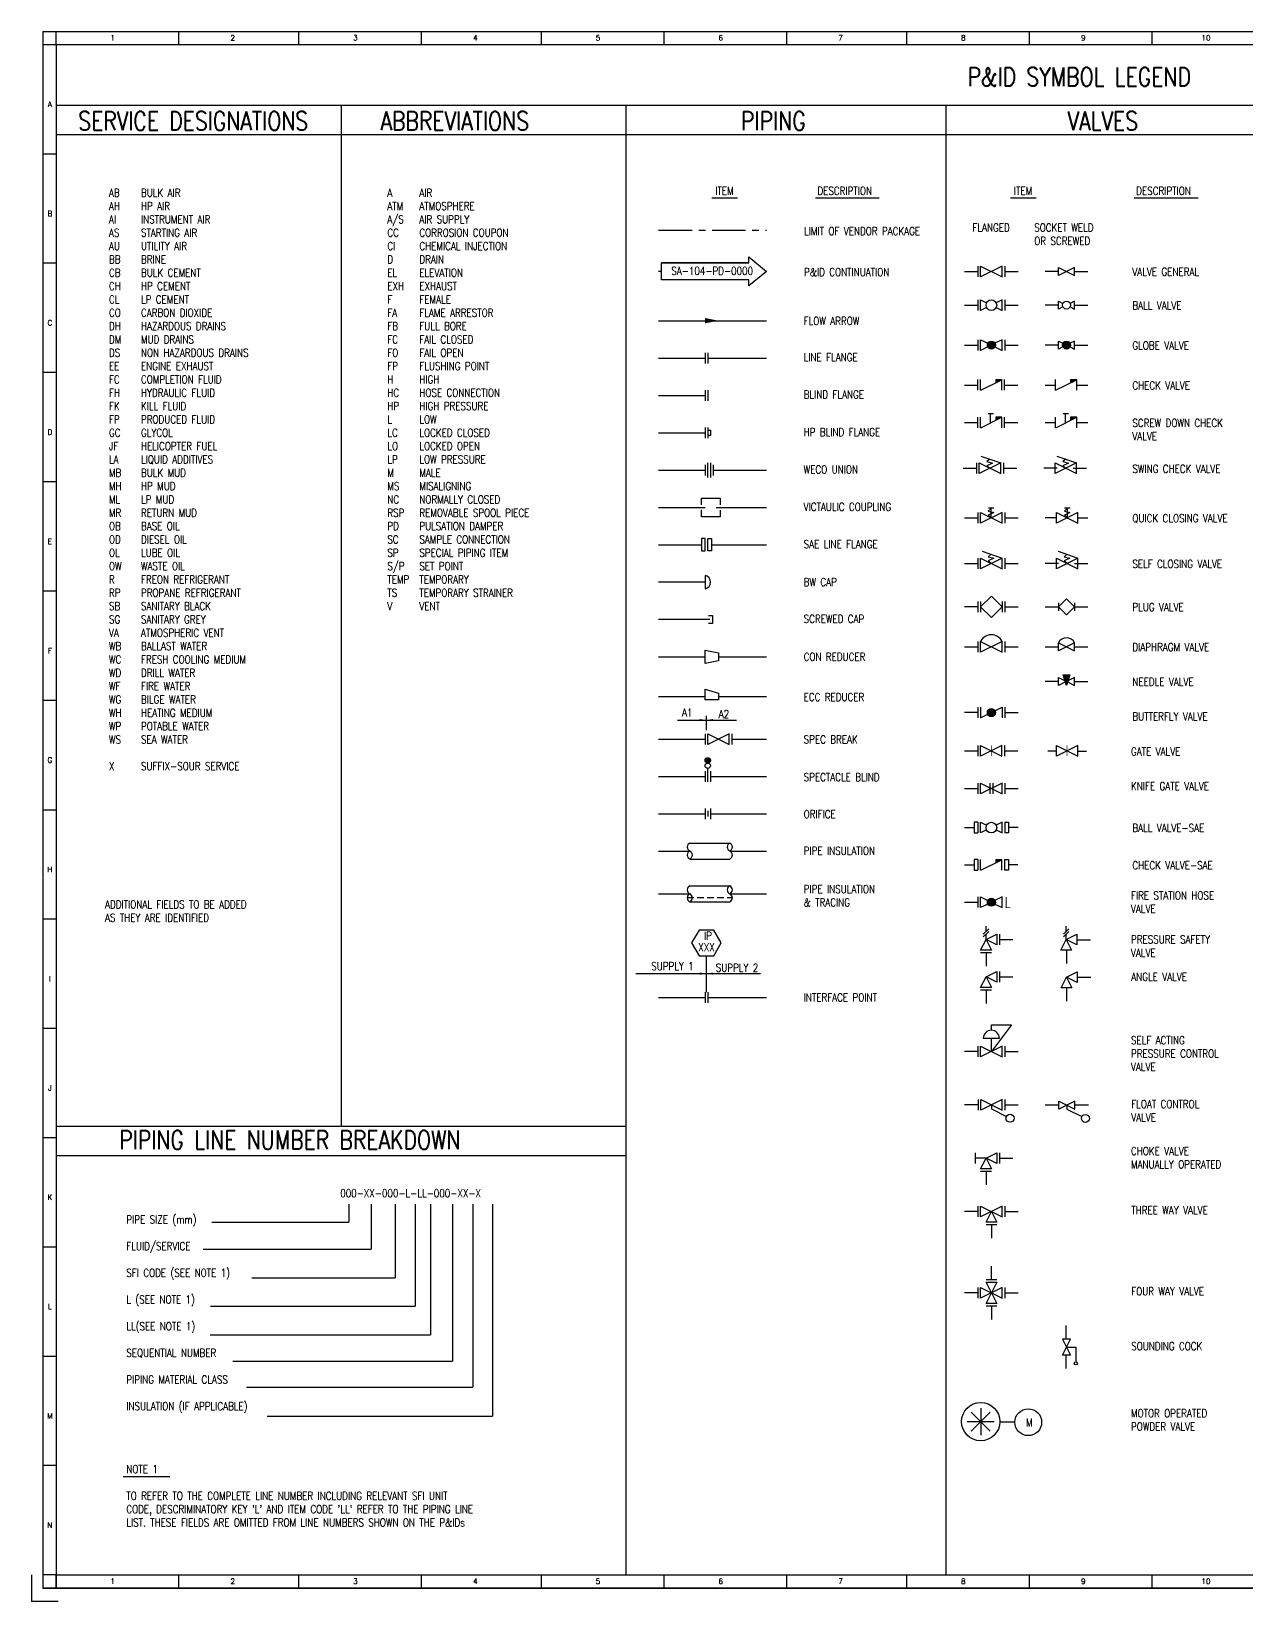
# Model space of a CAD drawing. Header units: inches. Extents: x 0 to 420, y 0 to 297.
# Drawn here: x 0 to 227.8, y 0 to 294.4 of the extents above; entities that cross this region are included whole.
import ezdxf
from ezdxf.enums import TextEntityAlignment as Align

# ---------------------------------------------------------------- set-up
doc = ezdxf.new("R2010")
doc.units = ezdxf.units.IN
doc.header["$LTSCALE"] = 5
doc.header["$MEASUREMENT"] = 0
doc.linetypes.add('CENTER', pattern=[2, 1.25, -0.25, 0.25, -0.25])
doc.linetypes.add('HIDDEN', pattern=[0.375, 0.25, -0.125])
for name, color, linetype in [('Pipe', 3, 'Continuous'), ('Symbols', 4, 'Continuous'), ('Text', 2, 'Continuous'), ('Vendor Package', 6, 'CENTER')]:
    doc.layers.add(name, color=color, linetype=linetype)
doc.styles.add('15', font='ROMANS.shx', dxfattribs={"width": 0.8, "height": 1.5})
doc.styles.add('35', font='ROMANS.shx', dxfattribs={"width": 0.8, "height": 3.5})
doc.styles.add('ROMANS', font='ROMANS', dxfattribs={"height": 0.2})

# ---------------------------------------------------------------- blocks, each defined once
blk = doc.blocks.new('Continuation')
at = {"layer": 'Symbols'}
for p, q in [((0, 0), (-0.560192, 0)), ((0, 1.587895), (16.341719, 1.587895)), ((0, -1.587895), (0, 1.587895)), ((16.341719, 1.587895), (16.341719, 2.722107)), ((16.341719, 2.722107), (19.633299, 0)), ((19.633299, 0), (16.341719, -2.722107)), ((16.341719, -1.587895), (0, -1.587895)), ((16.341719, -2.722107), (16.341719, -1.587895))]:
    blk.add_line(p, q, dxfattribs=at)
at = {"layer": 'Symbols', "const_width": 3.175791}
blk.add_lwpolyline([(0, 1.587895), (0, 1.587895), (0, 1.587895)], dxfattribs=at)
at = {"layer": 'Symbols'}
blk.add_lwpolyline([(0, 1.587895), (16.341719, 1.587895), (16.341719, 1.587895), (0, 1.587895)], close=True, dxfattribs=at)
at = {"layer": 'Text', "style": '15', "width": 0.8}
blk.add_attdef('SA-104-PD-XXXX', text='', height=1.5, dxfattribs=at).set_placement((9.472233, -0.667274, 50000), align=Align.CENTER)
blk = doc.blocks.new('BV')
at = {"layer": 'Pipe'}
h = blk.add_hatch(color=256, dxfattribs=at)
h.paths.add_polyline_path([(-0.75, 0, 0.116434), (-0.67, -0.34), (0.67, 0.34, 0.791419)])
h.paths.add_polyline_path([(-0.67, -0.34, 0.791417), (0.75, 0, 0.116433), (0.67, 0.34)])
for p, q in [((-2.5, 0), (-5, 0)), ((-2.5, 1), (-2.5, -1)), ((-2, -1), (2, 1)), ((-2, 1), (-2, -1)), ((2, 1), (2, -1)), ((2.5, 1), (2.5, -1)), ((2.5, 0), (5, 0))]:
    blk.add_line(p, q, dxfattribs=at)
blk.add_circle((0, 0), 0.75, dxfattribs=at)
blk = doc.blocks.new('FGV')
at = {"layer": 'Pipe'}
for p, q in [((-5, 0), (-2.5, 0)), ((-5, 0), (-2.5, 0)), ((-2.5, 1), (-2.5, -1)), ((-2.5, 1), (-2.5, -1)), ((2.5, 1), (2.5, -1)), ((2.5, 1), (2.5, -1)), ((2.5, 0), (5, 0)), ((2.5, 0), (5, 0))]:
    blk.add_line(p, q, dxfattribs=at)
blk.add_lwpolyline([(-2, 1), (2, -1), (2, 1), (-2, -1), (-2, 1)], dxfattribs=at)
blk.add_lwpolyline([(-2, 1), (2, -1), (2, 1), (-2, -1), (-2, 1)], dxfattribs=at)
blk = doc.blocks.new('SWGV')
at = {"layer": 'Pipe'}
for p, q in [((-1.5, 0), (-4, 0)), ((-1.5, 0), (-4, 0)), ((1.5, 0), (4, 0)), ((1.5, 0), (4, 0))]:
    blk.add_line(p, q, dxfattribs=at)
blk.add_lwpolyline([(-1.5, 0.75), (1.5, -0.75), (1.5, 0.75), (-1.5, -0.75), (-1.5, 0.75)], dxfattribs=at)
blk.add_lwpolyline([(-1.5, 0.75), (1.5, -0.75), (1.5, 0.75), (-1.5, -0.75), (-1.5, 0.75)], dxfattribs=at)
blk = doc.blocks.new('FBV')
at = {"layer": 'Pipe'}
for p, q in [((-5, 0), (-2.5, 0)), ((-2.5, 1), (-2.5, -1)), ((2.5, 1), (2.5, -1)), ((2.5, 0), (5, 0))]:
    blk.add_line(p, q, dxfattribs=at)
for points in [[(-0.894, -0.447), (-2, -1), (-2, 1)], [(-2, 1), (-0.894, 0.4475)], [(0.8945, -0.447), (2, -1), (2, 1), (0.8945, 0.4475)]]:
    blk.add_lwpolyline(points, dxfattribs=at)
blk.add_circle((0, 0), 1, dxfattribs=at)
blk = doc.blocks.new('SWBV')
at = {"layer": 'Pipe'}
for p, q in [((-1.5, 0), (-4, 0)), ((1.5, 0), (4, 0))]:
    blk.add_line(p, q, dxfattribs=at)
for points in [[(-0.6705, -0.3355), (-1.5, -0.75), (-1.5, 0.75)], [(-1.5, 0.75), (-0.6705, 0.3355)], [(0.671, -0.3355), (1.5, -0.75), (1.5, 0.75), (0.671, 0.3355)]]:
    blk.add_lwpolyline(points, dxfattribs=at)
blk.add_circle((0, 0), 0.75, dxfattribs=at)
blk = doc.blocks.new('FGLV')
at = {"layer": 'Pipe'}
blk.add_hatch(color=256, dxfattribs=at).paths.add_polyline_path([(0.75, 0, 1), (-0.75, 0, 1)])
for p, q in [((-5, 0), (-2.5, 0)), ((-2.5, 1), (-2.5, -1)), ((2.5, 1), (2.5, -1)), ((2.5, 0), (5, 0))]:
    blk.add_line(p, q, dxfattribs=at)
for points in [[(-0.67, -0.34), (-2, -1), (-2, 1)], [(-2, 1), (-0.67, 0.34)], [(0.67, -0.34), (2, -1), (2, 1), (0.67, 0.34)]]:
    blk.add_lwpolyline(points, dxfattribs=at)
blk.add_circle((0, 0), 0.75, dxfattribs=at)
blk = doc.blocks.new('SWGLV')
at = {"layer": 'Pipe'}
blk.add_hatch(color=256, dxfattribs=at).paths.add_polyline_path([(-0.75, 0, 1), (0.75, 0, 1)])
for p, q in [((-1.5, 0), (-4, 0)), ((1.5, 0), (4, 0))]:
    blk.add_line(p, q, dxfattribs=at)
for points in [[(-0.67, -0.34), (-1.5, -0.75), (-1.5, 0.75)], [(-1.5, 0.75), (-0.67, 0.34)], [(0.67, -0.34), (1.5, -0.75), (1.5, 0.75), (0.67, 0.34)]]:
    blk.add_lwpolyline(points, dxfattribs=at)
blk.add_circle((0, 0), 0.75, dxfattribs=at)
blk = doc.blocks.new('FCV')
at = {"layer": 'Pipe'}
for p, q in [((-2.506367, -0.995931), (-2.506367, 1.004069)), ((-2.006367, -0.995931), (-2.006367, 1.004069)), ((-1.992502, -0.979368), (1.992502, 0.979368)), ((1.992502, 0.979368), (0.81414, 0.979368)), ((0.81414, 0.979368), (0.81414, 0.390677)), ((1.993633, -0.995931), (1.993633, 1.004069)), ((2.493633, -0.995931), (2.493633, 1.004069)), ((-5.004867, -0.034931), (-2.504867, -0.034931)), ((2.495133, -0.034931), (4.995133, -0.034931))]:
    blk.add_line(p, q, dxfattribs=at)
blk.add_solid([(0.81414, 0.968664), (1.992502, 0.979368), (0.81414, 0.412084)], dxfattribs=at)
blk = doc.blocks.new('SWCV')
at = {"layer": 'Pipe'}
for p, q in [((-2.006367, -0.995931), (-2.006367, 1.004069)), ((-1.992502, -0.979368), (1.992502, 0.979368)), ((0.81414, 0.979368), (0.81414, 0.390677)), ((1.992502, 0.979368), (0.81414, 0.979368)), ((1.993633, -0.995931), (1.993633, 1.004069)), ((-3.955197, -0.034931), (-2.006367, -0.034931)), ((1.993633, -0.034931), (4.044803, -0.034931))]:
    blk.add_line(p, q, dxfattribs=at)
blk.add_solid([(0.81414, 0.968664), (1.992502, 0.979368), (0.81414, 0.412084)], dxfattribs=at)
blk = doc.blocks.new('FSDCV')
at = {"layer": 'Pipe'}
for p, q in [((-4.873661, 0.024668), (-2.373661, 0.024668)), ((-2.375161, -0.936332), (-2.375161, 1.063668)), ((-1.875161, -0.936332), (-1.875161, 1.063668)), ((-1.861296, -0.919769), (2.123707, 1.038967)), ((-0.449868, 1.713699), (0.562335, 1.713699)), ((0, 0), (0, 1.713699)), ((0.945346, 1.038967), (0.945346, 0.450276)), ((2.123707, 1.038967), (0.945346, 1.038967)), ((2.124839, -0.936332), (2.124839, 1.063668)), ((2.624839, -0.936332), (2.624839, 1.063668)), ((2.626339, 0.024668), (5.126339, 0.024668))]:
    blk.add_line(p, q, dxfattribs=at)
blk.add_solid([(0.945346, 1.028263), (2.123707, 1.038967), (0.945346, 0.471683)], dxfattribs=at)
blk = doc.blocks.new('SWSDCV')
at = {"layer": 'Pipe'}
for p, q in [((-3.801275, 0.024668), (-1.852445, 0.024668)), ((-1.852445, -0.936332), (-1.852445, 1.063668)), ((-1.838579, -0.919769), (2.146424, 1.038967)), ((-0.449868, 1.713699), (0.562335, 1.713699)), ((0, 0), (0, 1.713699)), ((2.146424, 1.038967), (0.968062, 1.038967)), ((0.968062, 1.038967), (0.968062, 0.450276)), ((2.147555, -0.936332), (2.147555, 1.063668)), ((2.147555, 0.024668), (4.198725, 0.024668))]:
    blk.add_line(p, q, dxfattribs=at)
blk.add_solid([(0.968062, 1.028263), (2.146424, 1.038967), (0.968062, 0.471683)], dxfattribs=at)
blk = doc.blocks.new('FSCV')
at = {"layer": 'Pipe'}
for p, q in [((-5, 0), (-2.5, 0)), ((-5, 0), (-2.5, 0)), ((-2.5, 1), (-2.5, -1)), ((-2.5, 1), (-2.5, -1)), ((1.875876, 1.028554), (-1.626095, 2.239768)), ((-0.035823, 1.735606), (-0.563702, 1.274094)), ((-0.563702, 1.274094), (0.459066, 0.977407)), ((0.459066, 0.977407), (-0.563702, 0.48293)), ((-0.563702, 0.48293), (-0.00283, 0.054383)), ((2.5, 1), (2.5, -1)), ((2.5, 1), (2.5, -1)), ((2.5, 0), (5, 0)), ((2.5, 0), (5, 0))]:
    blk.add_line(p, q, dxfattribs=at)
blk.add_lwpolyline([(-2, 1), (2, -1), (2, 1), (-2, -1), (-2, 1)], dxfattribs=at)
blk.add_lwpolyline([(-2, 1), (2, -1), (2, 1), (-2, -1), (-2, 1)], dxfattribs=at)
blk = doc.blocks.new('SWSCV')
at = {"layer": 'Pipe'}
for p, q in [((-1.636142, 0), (-4.136142, 0)), ((-2, 0), (-4.136142, 0)), ((1.875876, 1.028554), (-1.626095, 2.239768)), ((-0.035823, 1.735606), (-0.563702, 1.274094)), ((-0.563702, 1.274094), (0.459066, 0.977407)), ((0.459066, 0.977407), (-0.563702, 0.48293)), ((-0.563702, 0.48293), (-0.00283, 0.054383)), ((1.363858, 0), (3.863858, 0)), ((2, 0), (3.863858, 0))]:
    blk.add_line(p, q, dxfattribs=at)
blk.add_lwpolyline([(-2, 1), (2, -1), (2, 1), (-2, -1), (-2, 1)], dxfattribs=at)
blk.add_lwpolyline([(-2, 1), (2, -1), (2, 1), (-2, -1), (-2, 1)], dxfattribs=at)
blk = doc.blocks.new('FQCV')
at = {"layer": 'Pipe'}
for p, q in [((-5, 0), (-2.5, 0)), ((-5, 0), (-2.5, 0)), ((-2.5, 1), (-2.5, -1)), ((-2.5, 1), (-2.5, -1)), ((-0.035823, 1.735606), (-0.563702, 1.274094)), ((-0.563702, 1.274094), (0.459066, 0.977407)), ((0.459066, 0.977407), (-0.563702, 0.48293)), ((-0.563702, 0.48293), (-0.00283, 0.054383)), ((-0.526625, 1.855655), (0.495409, 1.855655)), ((-0.015607, 0.017523), (-0.015607, 1.821615)), ((2.5, 1), (2.5, -1)), ((2.5, 1), (2.5, -1)), ((2.5, 0), (5, 0)), ((2.5, 0), (5, 0))]:
    blk.add_line(p, q, dxfattribs=at)
blk.add_lwpolyline([(-2, 1), (2, -1), (2, 1), (-2, -1), (-2, 1)], dxfattribs=at)
blk.add_lwpolyline([(-2, 1), (2, -1), (2, 1), (-2, -1), (-2, 1)], dxfattribs=at)
blk = doc.blocks.new('SWQCV')
at = {"layer": 'Pipe'}
for p, q in [((-2, 0), (-4.136142, 0)), ((-2, 0), (-4.136142, 0)), ((0.001249, 1.735606), (-0.526631, 1.274094)), ((-0.526631, 1.274094), (0.496138, 0.977407)), ((0.496138, 0.977407), (-0.526631, 0.48293)), ((-0.526631, 0.48293), (0.034241, 0.054383)), ((-0.489554, 1.855655), (0.53248, 1.855655)), ((0.021464, 0.017523), (0.021464, 1.821615)), ((2, 0), (3.863858, 0)), ((2, 0), (3.863858, 0))]:
    blk.add_line(p, q, dxfattribs=at)
blk.add_lwpolyline([(-2, 1), (2, -1), (2, 1), (-2, -1), (-2, 1)], dxfattribs=at)
blk.add_lwpolyline([(-2, 1), (2, -1), (2, 1), (-2, -1), (-2, 1)], dxfattribs=at)
blk = doc.blocks.new('FPV')
at = {"layer": 'Pipe'}
for p, q in [((-4.5, 0), (-7, 0)), ((-4.5, 1), (-4.5, -1)), ((-4, 1), (-4, -1)), ((0, 1), (0, -1)), ((0.5, 1), (0.5, -1)), ((0.5, 0), (3, 0))]:
    blk.add_line(p, q, dxfattribs=at)
blk.add_lwpolyline([(-4, 0), (-2, -2), (0, 0), (-2, 2), (-4, 0)], close=True, dxfattribs=at)
blk = doc.blocks.new('SWPV')
at = {"layer": 'Pipe'}
for p, q in [((-5.5, 0), (-3, 0)), ((-3, 0.75), (-3, -0.75)), ((0, 0.75), (0, -0.75)), ((0, 0), (2.5, 0))]:
    blk.add_line(p, q, dxfattribs=at)
blk.add_lwpolyline([(-3, 0), (-1.5, -1.5), (0, 0), (-1.5, 1.5), (-3, 0)], close=True, dxfattribs=at)
blk = doc.blocks.new('FDV')
at = {"layer": 'Pipe'}
for p, q in [((-5, 0), (-2.5, 0)), ((-2.5, 1), (-2.5, -1)), ((2.5, 1), (2.5, -1)), ((2.5, 0), (5, 0))]:
    blk.add_line(p, q, dxfattribs=at)
blk.add_lwpolyline([(-2, 1), (2, -1), (2, 1), (-2, -1), (-2, 1)], dxfattribs=at)
blk.add_arc((0.000002, 0.024994), 2.225001, 25.989386, 154.010658, dxfattribs=at)
blk = doc.blocks.new('SWDV')
at = {"layer": 'Pipe'}
for p, q in [((-4, 0), (-1.5, 0)), ((1.5, 0), (4, 0))]:
    blk.add_line(p, q, dxfattribs=at)
blk.add_lwpolyline([(-1.5, 0.75), (1.5, -0.75), (1.5, 0.75), (-1.5, -0.75), (-1.5, 0.75)], dxfattribs=at)
blk.add_arc((0.000002, 0.018746), 1.668751, 25.989386, 154.010658, dxfattribs=at)
blk = doc.blocks.new('SWNV')
at = {"layer": 'Pipe'}
blk.add_hatch(color=256, dxfattribs=at).paths.add_polyline_path([(-1.5, -0.75), (-0.9, 1.25), (-2.1, 1.25)])
for p, q in [((-3, 0), (-5.5, 0)), ((0, 0), (2.5, 0))]:
    blk.add_line(p, q, dxfattribs=at)
for points in [[(-3, 0.75), (-1.76, 0.13)], [(-1.7, -0.1), (-3, -0.75), (-3, 0.75)], [(-0.9, 1.25), (-1.5, -0.75), (-2.1, 1.25), (-0.9, 1.25)], [(-1.3, -0.1), (0, -0.75), (0, 0.75), (-1.24, 0.13)]]:
    blk.add_lwpolyline(points, dxfattribs=at)
blk = doc.blocks.new('FGAV')
at = {"layer": 'Pipe'}
for p, q in [((-4.994475, 0.002763), (-2.494475, 0.002763)), ((-2.494475, 1.002763), (-2.494475, -0.997237)), ((2.505525, 1.002763), (2.505525, -0.997237)), ((2.505525, 0.002763), (5.005525, 0.002763))]:
    blk.add_line(p, q, dxfattribs=at)
blk.add_lwpolyline([(-1.994475, 1.002763), (2.005525, -0.997237), (2.005525, 1.002763), (-1.994475, -0.997237), (-1.994475, 1.002763)], dxfattribs=at)
at = {"layer": 'Pipe', "const_width": 0.15}
blk.add_lwpolyline([(0, 1.01389), (0, -0.98183)], dxfattribs=at)
blk = doc.blocks.new('SWGAV')
at = {"layer": 'Pipe'}
for p, q in [((-3.623885, 0.024595), (-2.025037, 0.024595)), ((1.972079, -0.036848), (3.63242, -0.036848))]:
    blk.add_line(p, q, dxfattribs=at)
blk.add_lwpolyline([(-2, 1), (2, -1), (2, 1), (-2, -1), (-2, 1)], dxfattribs=at)
at = {"layer": 'Pipe', "const_width": 0.15}
blk.add_lwpolyline([(-0.005525, 1.011127), (-0.005525, -0.984593)], dxfattribs=at)
blk = doc.blocks.new('FKGV')
at = {"layer": 'Pipe'}
for p, q in [((-5, 0), (-2.5, 0)), ((-2.5, 1), (-2.5, -1)), ((-0.27618, 1), (-0.27618, -1)), ((0.276789, 1), (0.276789, -1)), ((2.5, 1), (2.5, -1)), ((2.5, 0), (5, 0))]:
    blk.add_line(p, q, dxfattribs=at)
blk.add_lwpolyline([(-2, 1), (2, -1), (2, 1), (-2, -1), (-2, 1)], dxfattribs=at)
blk = doc.blocks.new('FFSHV')
at = {"layer": 'Pipe'}
blk.add_hatch(color=256, dxfattribs=at).paths.add_polyline_path([(-0.75, 0, 1), (0.75, 0, 1)])
for p, q in [((-5, 0), (-2.5, 0)), ((-2.5, 1), (-2.5, -1))]:
    blk.add_line(p, q, dxfattribs=at)
for points in [[(-2, 1), (-0.67, 0.34)], [(-0.67, -0.34), (-2, -1), (-2, 1)], [(0.67, -0.34), (2, -1), (2, 1), (0.67, 0.34)]]:
    blk.add_lwpolyline(points, dxfattribs=at)
at = {"layer": 'Pipe', "const_width": 0.15}
blk.add_lwpolyline([(2.79, 1), (2.79, 1), (2.79, -1.01), (3.53, -1.01)], dxfattribs=at)
at = {"layer": 'Pipe'}
blk.add_circle((0, 0), 0.75, dxfattribs=at)
blk = doc.blocks.new('FPCV')
at = {"layer": 'Pipe'}
for p, q in [((-2.5, 0), (-5, 0)), ((-2.5, 1), (-2.5, -1)), ((-1.5, 2.5), (1.5, 2.5)), ((0, 0), (0, 2.5)), ((2.5, 1), (2.5, -1)), ((2.5, 0), (5, 0))]:
    blk.add_line(p, q, dxfattribs=at)
for points in [[(0, 4), (0, 5), (3.75, 5), (0, 0)], [(-2, 1), (2, -1), (2, 1), (-2, -1), (-2, 1)]]:
    blk.add_lwpolyline(points, dxfattribs=at)
blk.add_arc((0, 2.5), 1.5, 0, 180, dxfattribs=at)
blk = doc.blocks.new('FPSV')
at = {"layer": 'Pipe'}
for p, q in [((0.5, 2), (-0.5, 1)), ((0.5, 1.5), (-0.5, 0.5)), ((0, 1.5), (0, 2.5)), ((0, 0), (0, 1)), ((2.5, 1), (2.5, -1)), ((2.5, 0), (5, 0)), ((1, -2.5), (-1, -2.5)), ((0, -2.5), (0, -5))]:
    blk.add_line(p, q, dxfattribs=at)
for points in [[(0, 0), (1, -2), (-1, -2), (0, 0)], [(0, 0), (2, 1), (2, -1), (0, 0)]]:
    blk.add_lwpolyline(points, dxfattribs=at)
blk = doc.blocks.new('SWPSV')
at = {"layer": 'Pipe'}
for p, q in [((0.5, 2), (-0.5, 1)), ((0.5, 1.5), (-0.5, 0.5)), ((0, 1.5), (0, 2.5)), ((0, 0), (0, 1)), ((0.0265, -2.0175), (0.0265, -4.5175)), ((2.0445, -0.08), (4.5445, -0.08))]:
    blk.add_line(p, q, dxfattribs=at)
for points in [[(0, 0), (1, -2), (-1, -2), (0, 0)], [(0, 0), (2, 1), (2, -1), (0, 0)]]:
    blk.add_lwpolyline(points, dxfattribs=at)
blk = doc.blocks.new('FMCV')
at = {"layer": 'Pipe'}
for p, q in [((-1.986654, -1.006075), (-1.986654, 0.993925)), ((2.5, 1), (2.5, -1)), ((2.5, 0), (5, 0)), ((0.013346, -0.006075), (-1.986654, -0.006075)), ((1, -2.5), (-1, -2.5)), ((0, -2.5), (0, -5))]:
    blk.add_line(p, q, dxfattribs=at)
for points in [[(0, 0), (1, -2), (-1, -2), (0, 0)], [(0, 0), (2, 1), (2, -1), (0, 0)]]:
    blk.add_lwpolyline(points, dxfattribs=at)
blk = doc.blocks.new('FAV')
at = {"layer": 'Pipe'}
for p, q in [((2.5, 1), (2.5, -1)), ((2.5, 0), (5, 0)), ((1, -2.5), (-1, -2.5)), ((0, -2.5), (0, -5))]:
    blk.add_line(p, q, dxfattribs=at)
for points in [[(0, 0), (1, -2), (-1, -2), (0, 0)], [(0, 0), (2, 1), (2, -1), (0, 0)]]:
    blk.add_lwpolyline(points, dxfattribs=at)
blk = doc.blocks.new('SWAV')
at = {"layer": 'Pipe'}
for p, q in [((0.0265, -2.018), (0.0265, -4.518)), ((2.071, -0.0265), (4.571, -0.0265))]:
    blk.add_line(p, q, dxfattribs=at)
for points in [[(0, 0), (1, -2), (-1, -2), (0, 0)], [(0, 0), (2, 1), (2, -1), (0, 0)]]:
    blk.add_lwpolyline(points, dxfattribs=at)
blk = doc.blocks.new('F3WV')
at = {"layer": 'Pipe'}
for p, q in [((-2.5, 0), (-5, 0)), ((-2.5, 1), (-2.5, -1)), ((2.5, 1), (2.5, -1)), ((2.5, 0), (5, 0)), ((1, -2.5), (-1, -2.5)), ((0, -2.5), (0, -5))]:
    blk.add_line(p, q, dxfattribs=at)
for points in [[(-2, 1), (2, -1), (2, 1), (-2, -1), (-2, 1)], [(0, 0), (1, -2), (-1, -2), (0, 0)]]:
    blk.add_lwpolyline(points, dxfattribs=at)
blk = doc.blocks.new('F4WV')
at = {"layer": 'Pipe'}
for p, q in [((0, 2.5), (0, 5)), ((-2.5, 0), (-5, 0)), ((-2.5, 1), (-2.5, -1)), ((-1, 2.5), (1, 2.5)), ((2.5, 1), (2.5, -1)), ((2.5, 0), (5, 0)), ((1, -2.5), (-1, -2.5)), ((0, -2.5), (0, -5))]:
    blk.add_line(p, q, dxfattribs=at)
for points in [[(-2, 1), (2, -1), (2, 1), (-2, -1), (-2, 1)], [(0, 0), (-1, 2), (1, 2), (0, 0)], [(0, 0), (1, -2), (-1, -2), (0, 0)]]:
    blk.add_lwpolyline(points, dxfattribs=at)
blk = doc.blocks.new('FFCV')
at = {"layer": 'Pipe'}
for p, q in [((-2.4865, 0), (-5, 0)), ((-2.4925, 1.0355), (-2.4925, -0.9645)), ((2.5025, 0), (5, 0)), ((2.5075, 1.0355), (2.5075, -0.9645))]:
    blk.add_line(p, q, dxfattribs=at)
for points in [[(-1.9925, 1.0355), (2.0075, -0.9645), (2.0075, 1.0355), (-1.9925, -0.9645), (-1.9925, 1.0355)], [(0, 0), (0, -0.75), (2.8295, -2.164)]]:
    blk.add_lwpolyline(points, dxfattribs=at)
blk.add_circle((3.5, -2.5), 0.75, dxfattribs=at)
blk = doc.blocks.new('SWFCV')
at = {"layer": 'Pipe'}
for p, q in [((-4.0445, 0.026), (-1.5445, 0.026)), ((1.5535, 0.053), (4.0535, 0.053))]:
    blk.add_line(p, q, dxfattribs=at)
for points in [[(-1.5, 0.75), (1.5, -0.75), (1.5, 0.75), (-1.5, -0.75), (-1.5, 0.75)], [(0, 0), (0, -0.75), (2.8295, -2.164)]]:
    blk.add_lwpolyline(points, dxfattribs=at)
blk.add_circle((3.5, -2.5), 0.75, dxfattribs=at)
blk = doc.blocks.new('SWSC')
at = {"layer": 'Pipe'}
for p, q in [((-0.069707, 1.586914), (-0.069707, 4.086914)), ((-0.024275, 0), (1.760946, 0)), ((1.760946, 0), (1.760946, -2.67561)), ((-0.042707, -4.011086), (-0.042707, -1.511086))]:
    blk.add_line(p, q, dxfattribs=at)
blk.add_lwpolyline([(-0.766707, -1.466586), (0.733293, 1.533414), (-0.766707, 1.533414), (0.733293, -1.466586), (-0.766707, -1.466586)], dxfattribs=at)
blk.add_circle((1.748949, -3.035791), 0.3, dxfattribs=at)
blk = doc.blocks.new('Interface')
at = {"layer": 'Symbols'}
blk.add_lwpolyline([(-1.385641, 4.8), (-2.771281, 2.4), (-1.385641, 0), (1.385641, 0), (2.771281, 2.4), (1.385641, 4.8)], close=True, dxfattribs=at)
at = {"layer": 'Text', "insert": (-0.469007, 4.485714), "char_height": 1.5, "width": 29.829004, "attachment_point": 1, "style": '15'}
blk.add_mtext('IP', dxfattribs=at)
at = {"layer": 'Text', "style": '15', "width": 0.8}
blk.add_attdef('XXX', text='', height=1.5, dxfattribs=at).set_placement((0.014194, 0.839569, 50000), align=Align.CENTER)
blk = doc.blocks.new('HBV')
at = {"layer": 'Pipe'}
for p, q in [((-5, 0), (-3.199703, 0)), ((-5, 0), (-3.199703, 0)), ((-3.199703, 1), (-3.199703, -1)), ((-2.5, 1), (-3.199703, 1)), ((-2.5, 1), (-2.5, -1)), ((-2.5, 1), (-2.5, -1)), ((2.5, 1), (2.5, -1)), ((2.5, 1), (2.5, -1)), ((2.5, 1), (3.199703, 1)), ((3.199703, 1), (3.199703, -1)), ((5, 0), (3.199703, 0)), ((5, 0), (3.199703, 0)), ((-3.199703, -1), (-2.5, -1)), ((3.199703, -1), (2.5, -1))]:
    blk.add_line(p, q, dxfattribs=at)
for points in [[(-0.894, -0.447), (-2, -1), (-2, 1)], [(-2, 1), (-0.894, 0.4475)], [(0.8945, -0.447), (2, -1), (2, 1), (0.8945, 0.4475)]]:
    blk.add_lwpolyline(points, dxfattribs=at)
blk.add_circle((0, 0), 1, dxfattribs=at)
blk = doc.blocks.new('HCV')
at = {"layer": 'Pipe'}
for p, q in [((-5.006367, 0.004069), (-3.20607, 0.004069)), ((-5.006367, 0.004069), (-3.20607, 0.004069)), ((-3.20607, 1.004069), (-3.20607, -0.995931)), ((-2.506367, 1.004069), (-3.20607, 1.004069)), ((-2.506367, 1.004069), (-2.506367, -0.995931)), ((-2.506367, 1.004069), (-2.506367, -0.995931)), ((-2.006367, -0.995931), (-2.006367, 1.004069)), ((-1.992502, -0.979368), (1.992502, 0.979368)), ((1.992502, 0.979368), (0.81414, 0.979368)), ((0.81414, 0.979368), (0.81414, 0.390677)), ((1.993633, -0.995931), (1.993633, 1.004069)), ((2.493633, 1.004069), (2.493633, -0.995931)), ((2.493633, 1.004069), (2.493633, -0.995931)), ((2.493633, 1.004069), (3.193336, 1.004069)), ((3.193336, 1.004069), (3.193336, -0.995931)), ((4.993633, 0.004069), (3.193336, 0.004069)), ((4.993633, 0.004069), (3.193336, 0.004069)), ((-3.20607, -0.995931), (-2.506367, -0.995931)), ((3.193336, -0.995931), (2.493633, -0.995931))]:
    blk.add_line(p, q, dxfattribs=at)
blk.add_solid([(0.81414, 0.968664), (1.992502, 0.979368), (0.81414, 0.412084)], dxfattribs=at)

msp = doc.modelspace()

# ---------------------------------------------------------------- hatches: boundary and pattern name
at = {"layer": 'Pipe'}
msp.add_hatch(color=256, dxfattribs=at).paths.add_polyline_path([(127.27, 157.64, 0.043578), (127.28, 157.73, 0.043578), (127.27, 157.81, 0.043578), (127.25, 157.9, 0.043578), (127.21, 157.98, 0.043578), (127.16, 158.05, 0.043578), (127.1, 158.11, 0.043578), (127.03, 158.16, 0.043578), (126.95, 158.2, 0.043578), (126.86, 158.22, 0.043578), (126.78, 158.23, 0.043578), (126.69, 158.22, 0.043578), (126.61, 158.2, 0.043578), (126.53, 158.16, 0.043578), (126.46, 158.11, 0.043578), (126.39, 158.05, 0.043578), (126.34, 157.98, 0.043578), (126.31, 157.9, 0.043578), (126.28, 157.81, 0.043578), (126.28, 157.73, 0.043578), (126.28, 157.64, 0.043578), (126.31, 157.56, 0.043578), (126.34, 157.48, 0.043578), (126.39, 157.41, 0.043578), (126.46, 157.34, 0.043578), (126.53, 157.29, 0.043578), (126.61, 157.26, 0.043578), (126.69, 157.24, 0.043578), (126.78, 157.23), (126.95, 157.26, 0.043578), (127.03, 157.29, 0.043578), (127.1, 157.34, 0.043578), (127.16, 157.41, 0.043578), (127.21, 157.48, 0.043578), (127.25, 157.56, 0.043578)])

# ---------------------------------------------------------------- linework, layer by layer
for p, q in [((2.14, 294.4), (417.5, 294.4)), ((2.14, 294.4), (2.14, 2.5)), ((4.64, 291.9), (4.64, 294.4)), ((27.63, 291.9), (27.63, 294.4)), ((50.12, 291.9), (50.12, 294.4)), ((73.12, 291.9), (73.12, 294.4)), ((95.61, 291.9), (95.61, 294.4)), ((118.6, 291.9), (118.6, 294.4)), ((141.59, 291.9), (141.59, 294.4)), ((164.09, 291.9), (164.09, 294.4)), ((187.08, 291.9), (187.08, 294.4)), ((210.07, 291.9), (210.07, 294.4)), ((4.64, 291.9), (2.14, 291.9)), ((415, 291.9), (4.64, 291.9)), ((4.64, 291.9), (4.64, 5)), ((351.46, 280.5), (4.64, 280.5)), ((58.05, 280.5), (58.05, 89.07)), ((111.46, 5), (111.46, 280.5)), ((171.46, 5), (171.46, 280.5)), ((350.68, 274.98), (4.64, 274.98)), ((4.64, 271.41), (2.14, 271.41)), ((4.64, 250.92), (2.14, 250.92)), ((4.64, 230.42), (2.14, 230.42)), ((4.64, 209.93), (2.14, 209.93)), ((4.64, 189.44), (2.14, 189.44)), ((4.64, 168.94), (2.14, 168.94)), ((2.14, 148.45), (4.64, 148.45)), ((4.64, 127.96), (2.14, 127.96)), ((4.64, 107.46), (2.14, 107.46)), ((111.46, 89.07), (4.64, 89.07)), ((4.64, 86.97), (2.14, 86.97)), ((111.46, 83.55), (4.64, 83.55)), ((4.64, 66.48), (2.14, 66.48)), ((4.64, 45.98), (2.14, 45.98)), ((4.64, 25.49), (2.14, 25.49)), ((0, 5), (0, 0)), ((4.64, 5), (2.14, 5)), ((4.64, 5), (4.64, 5)), ((4.64, 5), (417.5, 5)), ((4.64, 5), (4.64, 2.5)), ((4.64, 2.5), (4.64, 5)), ((27.63, 2.5), (27.63, 5)), ((50.12, 2.5), (50.12, 5)), ((73.12, 2.5), (73.12, 5)), ((95.61, 2.5), (95.61, 5)), ((118.6, 2.5), (118.6, 5)), ((141.59, 2.5), (141.59, 5)), ((164.09, 2.5), (164.09, 5)), ((187.08, 2.5), (187.08, 5)), ((210.07, 2.5), (210.07, 5)), ((5, 0), (0, 0)), ((0, 0), (0, 0)), ((0, 0), (0, 0)), ((0, 0), (0, 0)), ((0, 0), (0, 0)), ((0, 0), (0, 0)), ((2.14, 2.5), (417.5, 2.5)), ((4.64, 2.5), (2.14, 2.5)), ((415, 2.5), (4.64, 2.5))]:
    msp.add_line(p, q)
for p, q in [((117.58, 240.16), (137.78, 240.16)), ((117.58, 233.16), (126.28, 233.16)), ((126.28, 234.16), (126.28, 232.16)), ((126.78, 234.16), (126.78, 232.16)), ((126.78, 233.16), (137.78, 233.16)), ((126.28, 227.16), (126.28, 225.16)), ((126.78, 227.16), (126.78, 225.16)), ((117.58, 226.16), (126.28, 226.16)), ((117.58, 219.16), (126.28, 219.16)), ((126.28, 220.16), (126.28, 218.16)), ((126.78, 220.16), (126.78, 218.16)), ((126.78, 219.66), (127.28, 219.66)), ((127.28, 218.66), (126.78, 218.66)), ((127.28, 219.66), (127.28, 218.66)), ((117.58, 212.16), (126.28, 212.16)), ((126.28, 213.16), (126.28, 211.16)), ((126.78, 210.76), (126.78, 213.53)), ((127.28, 213.53), (127.28, 210.76)), ((127.78, 213.16), (127.78, 211.16)), ((127.78, 212.16), (137.78, 212.16)), ((126.78, 210.76), (126.78, 210.76)), ((117.58, 205.16), (126.28, 205.16)), ((128.34, 205.16), (137.78, 205.16)), ((117.58, 198.16), (125.58, 198.16)), ((125.58, 199.3), (125.58, 197.02)), ((126.28, 199.3), (125.58, 199.3)), ((126.28, 197.02), (126.28, 199.3)), ((126.78, 199.3), (127.48, 199.3)), ((126.78, 197.02), (126.78, 199.3)), ((127.48, 199.3), (127.48, 197.02)), ((127.48, 198.16), (137.78, 198.16)), ((125.58, 197.02), (126.28, 197.02)), ((127.48, 197.02), (126.78, 197.02)), ((126.28, 192.41), (126.28, 189.91)), ((126.28, 191.16), (117.58, 191.16)), ((127.15, 184.16), (117.58, 184.16)), ((117.58, 177.16), (126.28, 177.16)), ((128.78, 177.16), (137.78, 177.16)), ((126.28, 169.66), (117.58, 169.66)), ((128.78, 169.72), (137.78, 169.72)), ((126.28, 162.73), (126.28, 160.73)), ((131.28, 162.73), (131.28, 160.73)), ((117.58, 161.73), (126.28, 161.73)), ((131.28, 161.73), (137.78, 161.73)), ((126.78, 153.73), (126.78, 156.23)), ((117.58, 154.73), (126.28, 154.73)), ((126.28, 155.73), (126.28, 153.73)), ((127.28, 155.73), (127.28, 153.73)), ((127.28, 154.73), (137.78, 154.73)), ((117.58, 147.73), (126.28, 147.73)), ((126.28, 148.73), (126.28, 146.73)), ((126.78, 148.24), (126.78, 147.22)), ((127.28, 148.73), (127.28, 146.73)), ((127.28, 147.73), (137.78, 147.73)), ((123.42, 142.23), (130.92, 142.23)), ((117.58, 140.73), (123.42, 140.73)), ((123.42, 139.23), (130.92, 139.23)), ((130.92, 140.73), (137.78, 140.73)), ((117.58, 132.69), (123.42, 132.69)), ((123.42, 134.19), (130.92, 134.19)), ((130.92, 132.69), (137.78, 132.69)), ((123.42, 131.19), (130.92, 131.19)), ((117.58, 113.24), (126.28, 113.24)), ((126.28, 114.24), (126.28, 112.24)), ((126.78, 114.24), (126.78, 112.24)), ((126.78, 113.24), (137.78, 113.24)), ((179.74, 35.54), (176.17, 31.97)), ((176.17, 35.54), (179.74, 31.97)), ((177.95, 36.27), (177.95, 31.23)), ((175.43, 33.75), (180.47, 33.75)), ((184.33, 33.64), (181.51, 33.64))]:
    msp.add_line(p, q, dxfattribs=at)
at = {"layer": 'Pipe', "linetype": 'HIDDEN'}
msp.add_line((122.92, 132.04), (131.42, 132.04), dxfattribs=at)
at = {"layer": 'Pipe'}
msp.add_lwpolyline([(128.78, 240.16, 0, 1, 0), (126.28, 240.16, 1, 1, 0)], format="xyseb", dxfattribs=at)
for points in [[(125.6, 205.64), (125.6, 206.91), (129.1, 206.91), (129.1, 205.62)], [(125.6, 203.41), (125.6, 204.69)], [(129.1, 204.66), (129.1, 203.41), (125.6, 203.41), (125.6, 203.41)], [(126.9, 184.91), (127.65, 184.91), (127.65, 183.41), (126.9, 183.41)], [(126.28, 175.91), (126.28, 178.41), (128.78, 177.91), (128.78, 176.41), (126.28, 175.91)], [(126.28, 169.09), (126.28, 171.09), (128.78, 170.34), (128.78, 169.09), (126.28, 169.09)], [(126.78, 162.73), (130.78, 160.73), (130.78, 162.73), (126.78, 160.73), (126.78, 162.73)]]:
    msp.add_lwpolyline(points, dxfattribs=at)
msp.add_lwpolyline([(126.78, 157.23, -0.043578), (126.69, 157.24, -0.043578), (126.61, 157.26, -0.043578), (126.53, 157.29, -0.043578), (126.46, 157.34, -0.043578), (126.39, 157.41, -0.043578), (126.34, 157.48, -0.043578), (126.31, 157.56, -0.043578), (126.28, 157.64, -0.043578), (126.28, 157.73, -0.043578), (126.28, 157.81, -0.043578), (126.31, 157.9, -0.043578), (126.34, 157.98, -0.043578), (126.39, 158.05, -0.043578), (126.46, 158.11, -0.043578), (126.53, 158.16, -0.043578), (126.61, 158.2, -0.043578), (126.69, 158.22, -0.043578), (126.78, 158.23, -0.043578), (126.86, 158.22, -0.043578), (126.95, 158.2, -0.043578), (127.03, 158.16, -0.043578), (127.1, 158.11, -0.043578), (127.16, 158.05, -0.043578), (127.21, 157.98, -0.043578), (127.25, 157.9, -0.043578), (127.27, 157.81, -0.043578), (127.28, 157.73, -0.043578), (127.27, 157.64, -0.043578), (127.25, 157.56, -0.043578), (127.21, 157.48, -0.043578), (127.16, 157.41, -0.043578), (127.1, 157.34, -0.043578), (127.03, 157.29, -0.043578), (126.95, 157.26)], format="xyb", close=True, dxfattribs=at)
for centre, radius in [((126.78, 156.73), 0.5), ((177.95, 33.75), 3.6), ((186.85, 33.64), 2.52)]:
    msp.add_circle(centre, radius, dxfattribs=at)
for centre, radius, start, end in [((126.05, 191.16), 1.27, 280.3888, 79.6112), ((123.78, 141.48), 0.832, 115.6701, 244.3299), ((131.28, 141.48), 0.832, 115.6701, 244.3299), ((130.56, 141.48), 0.832, 295.6701, 64.3299), ((123.78, 139.98), 0.832, 115.6701, 244.3299), ((123.06, 139.98), 0.832, 295.6701, 64.3299), ((130.56, 139.98), 0.832, 295.6701, 64.3299), ((123.78, 133.44), 0.832, 115.6701, 244.3299), ((123.78, 131.94), 0.832, 115.6701, 244.3299), ((123.06, 131.94), 0.832, 295.6701, 64.3299), ((131.28, 133.44), 0.832, 115.6701, 244.3299), ((130.56, 133.44), 0.832, 295.6701, 64.3299), ((130.56, 131.94), 0.832, 295.6701, 64.3299)]:
    msp.add_arc(centre, radius, start, end, dxfattribs=at)
at = {"layer": 'Text'}
for p, q in [((127.55, 263.21), (132.37, 263.21)), ((146.96, 263.21), (158.93, 263.21)), ((183.52, 263.21), (188.34, 263.21)), ((206.72, 263.21), (218.69, 263.21)), ((121.12, 165.28), (132.14, 165.28)), ((126.53, 163.39), (126.53, 166.1)), ((126.53, 114.26), (126.53, 121.1)), ((113.27, 117.74), (136.66, 117.74)), ((59.5, 74.52), (59.5, 71.11)), ((63.7, 74.52), (63.7, 66.06)), ((68.19, 74.52), (68.19, 60.72)), ((71.91, 74.52), (71.91, 55.37)), ((74.78, 74.52), (74.78, 50.02)), ((78.91, 74.52), (78.91, 45.07)), ((82.77, 74.52), (82.77, 40.22)), ((86.44, 74.52), (86.44, 34.77)), ((33.8, 71.11), (59.5, 71.11)), ((32.22, 66.06), (63.7, 66.06)), ((41.33, 60.72), (68.19, 60.72)), ((33.6, 55.37), (71.91, 55.37)), ((33.5, 50.02), (74.78, 50.02)), ((37.76, 45.07), (78.91, 45.07)), ((40.34, 40.22), (82.77, 40.22)), ((44.2, 34.77), (86.44, 34.77)), ((25.93, 23.42), (17.17, 23.42))]:
    msp.add_line(p, q, dxfattribs=at)
for points in [[(125.28, 165.48), (125.28, 165.07), (126.53, 165.28)], [(127.78, 165.48), (127.78, 165.07), (126.53, 165.28)], [(125.28, 117.95), (125.28, 117.53), (126.53, 117.74)], [(127.78, 117.95), (127.78, 117.53), (126.53, 117.74)]]:
    msp.add_solid(points, dxfattribs=at)
at = {"layer": 'Vendor Package'}
msp.add_line((117.58, 257.15), (137.78, 257.15), dxfattribs=at)

# ---------------------------------------------------------------- block references
for name, p in [('FGV', (179.94, 249.41)), ('SWGV', (194.03, 249.41)), ('FBV', (179.94, 243.08)), ('SWBV', (194.03, 243.08)), ('FGLV', (179.94, 235.58)), ('SWGLV', (194.03, 235.58)), ('FCV', (179.94, 228.12)), ('SWCV', (193.99, 228.12)), ('FSDCV', (179.81, 221.02)), ('SWSDCV', (193.84, 221.02)), ('FSCV', (179.69, 212.48)), ('SWSCV', (193.93, 212.48)), ('FQCV', (179.94, 203.19)), ('SWQCV', (194.17, 203.19)), ('FSCV', (179.94, 194.63)), ('SWSCV', (194.17, 194.63)), ('FPV', (181.94, 186.53)), ('SWPV', (195.53, 186.53)), ('FDV', (179.94, 179.03)), ('SWDV', (194.03, 179.03)), ('SWNV', (195.53, 172.53)), ('BV', (179.94, 166.67)), ('FGAV', (179.93, 159.5)), ('SWGAV', (194.14, 159.51)), ('FKGV', (179.94, 152.42)), ('HBV', (179.94, 145.12)), ('HCV', (179.94, 138.11)), ('FFSHV', (179.94, 131.12)), ('FPSV', (178.94, 124.12)), ('SWPSV', (193.98, 124.14)), ('FAV', (178.94, 117.12)), ('SWAV', (194.01, 117.09)), ('FPCV', (179.94, 103.12)), ('FFCV', (179.94, 93.12)), ('SWFCV', (194.07, 93.09)), ('FMCV', (178.94, 83.12)), ('F3WV', (179.94, 73.12)), ('F4WV', (179.94, 57.9)), ('SWSC', (194.03, 47.7))]:
    msp.add_blockref(name, p)
at = {"layer": 'Pipe'}
msp.add_blockref('Interface', (126.53, 121.1), dxfattribs=at).add_auto_attribs({'XXX': 'XXX'})
at = {"layer": 'Symbols'}
msp.add_blockref('Continuation', (118.14, 249.41), dxfattribs=at).add_auto_attribs({'SA-104-PD-XXXX': 'SA-104-PD-0000'})

# ---------------------------------------------------------------- texts
at = {"style": 'ROMANS'}
for s, p in [('1', (15.25, 293.2)), ('2', (37.74, 293.2)), ('3', (60.73, 293.2)), ('4', (83.22, 293.2)), ('5', (106.21, 293.2)), ('6', (129.21, 293.2)), ('7', (151.7, 293.2)), ('8', (174.69, 293.2)), ('9', (197.18, 293.2)), ('10', (220.18, 293.2)), ('A', (3.47, 280.74)), ('B', (3.47, 260.24)), ('C', (3.47, 239.75)), ('D', (3.47, 219.26)), ('E', (3.47, 198.77)), ('F', (3.47, 178.27)), ('G', (3.47, 157.78)), ('H', (3.47, 137.29)), ('I', (3.47, 116.79)), ('J', (3.47, 96.3)), ('K', (3.47, 75.81)), ('L', (3.47, 55.31)), ('M', (3.47, 34.82)), ('N', (3.47, 14.33)), ('1', (15.25, 3.8)), ('2', (37.74, 3.8)), ('3', (60.73, 3.8)), ('4', (83.22, 3.8)), ('5', (106.21, 3.8)), ('6', (129.21, 3.8)), ('7', (151.7, 3.8)), ('8', (174.69, 3.8)), ('9', (197.18, 3.8)), ('10', (220.18, 3.8))]:
    msp.add_text(s, height=0.999, dxfattribs=at).set_placement(p, align=Align.MIDDLE)
at = {"layer": 'Text'}
for s, insert, char_height, width, attachment_point, style in [('P&ID SYMBOL LEGEND', (175.47, 287.64), 3.5, 60.9563, 1, '35'), ('SERVICE DESIGNATIONS', (30.34, 279.36), 3.5, 85.6241, 2, '35'), ('ABBREVIATIONS', (65.43, 279.36), 3.5, 85.6241, 1, '35'), ('PIPING', (133.01, 279.36), 3.5, 60.9563, 1, '35'), ('VALVES', (194.23, 279.36), 3.5, 60.9563, 1, '35'), ('ITEM', (128.19, 265.26), 1.5, 29.829, 1, '15'), ('DESCRIPTION', (147.34, 265.26), 1.5, 29.829, 1, '15'), ('ITEM', (184.17, 265.26), 1.5, 29.829, 1, '15'), ('DESCRIPTION', (207.1, 265.26), 1.5, 29.829, 1, '15'), ('AB^IBULK AIR\\PAH^IHP AIR\\PAI^IINSTRUMENT AIR\\PAS^ISTARTING AIR\\PAU^IUTILITY AIR\\PBB^IBRINE\\PCB^IBULK CEMENT\\PCH^IHP CEMENT\\PCL^ILP CEMENT\\PCO^ICARBON DIOXIDE\\PDH^IHAZARDOUS DRAINS\\PDM^IMUD DRAINS\\PDS^INON HAZARDOUS DRAINS\\PEE^IENGINE EXHAUST\\PFC^ICOMPLETION FLUID\\PFH^IHYDRAULIC FLUID\\PFK^IKILL FLUID\\PFP^IPRODUCED FLUID\\PGC^IGLYCOL\\PJF^IHELICOPTER FUEL\\PLA^ILIQUID ADDITIVES\\PMB^IBULK MUD\\PMH^IHP MUD\\PML^ILP MUD\\PMR^IRETURN MUD\\POB^IBASE OIL\\POD^IDIESEL OIL\\POL^ILUBE OIL\\POW^IWASTE OIL\\PR^IFREON REFRIGERANT\\PRP^IPROPANE REFRIGERANT\\PSB^ISANITARY BLACK\\PSG^ISANITARY GREY\\PVA^IATMOSPHERIC VENT\\PWB^IBALLAST WATER\\PWC^IFRESH COOLING MEDIUM\\PWD^IDRILL WATER\\PWF^IFIRE WATER\\PWG^IBILGE WATER\\PWH^IHEATING MEDIUM\\PWP^IPOTABLE WATER\\PWS^ISEA WATER\\P\\PX^ISUFFIX-SOUR SERVICE', (14.54, 264.91), 1.5, 29.829, 1, '15'), ('A^IAIR\\PATM^IATMOSPHERE\\PA/S^IAIR SUPPLY\\PCC^ICORROSION COUPON\\PCI^ICHEMICAL INJECTION\\PD^IDRAIN\\PEL^IELEVATION\\PEXH^IEXHAUST\\PF^IFEMALE\\PFA^IFLAME ARRESTOR\\PFB^IFULL BORE\\PFC^IFAIL CLOSED\\PFO^IFAIL OPEN\\PFP^IFLUSHING POINT\\PH^IHIGH\\PHC^IHOSE CONNECTION\\PHP^IHIGH PRESSURE\\PL^ILOW\\PLC^ILOCKED CLOSED\\PLO^ILOCKED OPEN\\PLP^ILOW PRESSURE\\PM^IMALE\\PMS^IMISALIGNING\\PNC^INORMALLY CLOSED\\PRSP^IREMOVABLE SPOOL PIECE\\PPD^IPULSATION DAMPER\\PSC^ISAMPLE CONNECTION\\PSP^ISPECIAL PIPING ITEM\\PS/P^ISET POINT\\PTEMP^ITEMPORARY\\PTS^ITEMPORARY STRAINER\\PV^IVENT', (66.72, 264.91), 1.5, 29.829, 1, '15'), ('LIMIT OF VENDOR PACKAGE', (144.83, 257.71), 1.5, 29.829, 1, '15'), ('FLANGED', (176.4, 258.37), 1.5, 29.829, 1, '15'), ('SOCKET WELD\\POR SCREWED', (187.99, 258.37), 1.5, 29.829, 1, '15'), ('P&ID CONTINUATION', (144.83, 250.03), 1.5, 29.829, 1, '15'), ('VALVE GENERAL', (206.38, 250.09), 1.5, 29.829, 1, '15'), ('BALL VALVE', (206.38, 243.76), 1.5, 29.829, 1, '15'), ('FLOW ARROW', (144.76, 240.86), 1.5, 29.829, 1, '15'), ('GLOBE VALVE', (206.38, 236.26), 1.5, 29.829, 1, '15'), ('LINE FLANGE', (144.76, 234.05), 1.5, 29.829, 1, '15'), ('BLIND FLANGE', (144.76, 227.08), 1.5, 29.829, 1, '15'), ('CHECK VALVE', (206.38, 228.76), 1.5, 29.829, 1, '15'), ('SCREW DOWN CHECK\\PVALVE', (206.38, 221.73), 1.5, 29.829, 1, '15'), ('HP BLIND FLANGE', (144.76, 220.01), 1.5, 29.829, 1, '15'), ('WECO UNION', (144.76, 213.01), 1.5, 29.829, 1, '15'), ('SWING CHECK VALVE', (206.38, 213.14), 1.5, 29.829, 1, '15'), ('VICTAULIC COUPLING', (144.76, 206.01), 1.5, 29.829, 1, '15'), ('QUICK CLOSING VALVE', (206.38, 203.87), 1.5, 29.829, 1, '15'), ('SAE LINE FLANGE', (144.76, 199.01), 1.5, 29.829, 1, '15'), ('SELF CLOSING VALVE', (206.38, 195.31), 1.5, 29.829, 1, '15'), ('BW CAP', (144.76, 191.91), 1.5, 29.829, 1, '15'), ('PLUG VALVE', (206.38, 187.21), 1.5, 29.829, 1, '15'), ('SCREWED CAP', (144.76, 184.99), 1.5, 29.829, 1, '15'), ('DIAPHRAGM VALVE', (206.38, 179.71), 1.5, 29.829, 1, '15'), ('CON REDUCER', (144.76, 177.9), 1.5, 29.829, 1, '15'), ('NEEDLE VALVE', (206.38, 173.21), 1.5, 29.829, 1, '15'), ('ECC REDUCER', (144.76, 170.35), 1.5, 29.829, 1, '15'), ('A1', (123.91, 167.42), 1.5, 29.829, 3, '15'), ('A2', (128.83, 167.14), 1.5, 29.829, 1, '15'), ('BUTTERFLY VALVE', (206.38, 166.71), 1.5, 29.829, 1, '15'), ('SPEC BREAK', (144.76, 162.4), 1.5, 29.829, 1, '15'), ('GATE VALVE', (206.12, 160.15), 1.5, 29.829, 1, '15'), ('SPECTACLE BLIND', (144.76, 155.33), 1.5, 29.829, 1, '15'), ('KNIFE GATE VALVE', (206.12, 153.65), 1.5, 29.829, 1, '15'), ('ORIFICE', (144.76, 148.39), 1.5, 29.829, 1, '15'), ('BALL VALVE-SAE', (206.38, 145.8), 1.5, 29.829, 1, '15'), ('PIPE INSULATION', (144.76, 141.52), 1.5, 29.829, 1, '15'), ('CHECK VALVE-SAE', (206.38, 138.8), 1.5, 29.829, 1, '15'), ('PIPE INSULATION\\P& TRACING', (144.76, 134.34), 1.5, 29.829, 1, '15'), ('FIRE STATION HOSE\\PVALVE', (206.12, 133.15), 1.5, 29.829, 1, '15'), ('ADDITIONAL FIELDS TO BE ADDED AS THEY ARE IDENTIFIED', (13.8, 131.47), 1.5, 29.829, 1, '15'), ('PRESSURE SAFETY\\PVALVE', (206.12, 124.91), 1.5, 29.829, 1, '15'), ('{SUPPLY 1}', (124.16, 119.89), 1.5, 29.829, 3, '15'), ('{SUPPLY 2}', (128.29, 119.6), 1.5, 29.829, 1, '15'), ('ANGLE VALVE', (206.17, 117.91), 1.5, 29.829, 1, '15'), ('INTERFACE POINT', (144.76, 114.02), 1.5, 29.829, 1, '15'), ('SELF ACTING\\PPRESSURE CONTROL\\PVALVE', (206.12, 106), 1.5, 29.829, 1, '15'), ('FLOAT CONTROL\\PVALVE', (206.17, 94.03), 1.5, 29.829, 1, '15'), ('PIPING LINE NUMBER BREAKDOWN', (48.44, 88.31), 3.5, 85.6241, 2, '35'), ('CHOKE VALVE\\PMANUALLY OPERATED', (206.12, 85.23), 1.5, 29.829, 1, '15'), ('000-XX-000-L-LL-000-XX-X', (57.89, 77.31), 1.5, 29.829, 1, '15'), ('THREE WAY VALVE', (206.17, 74.13), 1.5, 29.829, 1, '15'), ('PIPE SIZE (mm)\\P\\PFLUID/SERVICE\\P\\PSFI CODE (SEE NOTE 1)\\P\\PL (SEE NOTE 1)\\P\\PLL(SEE NOTE 1)\\P\\PSEQUENTIAL NUMBER\\P\\PPIPING MATERIAL CLASS\\P\\PINSULATION (IF APPLICABLE)', (17.79, 72.39), 1.5, 29.829, 1, '15'), ('FOUR WAY VALVE', (206.17, 58.93), 1.5, 29.829, 1, '15'), ('SOUNDING COCK', (206.17, 48.64), 1.5, 29.829, 1, '15'), ('MOTOR OPERATED\\PPOWDER VALVE', (206.12, 36.06), 1.5, 29.829, 1, '15'), ('M', (186.43, 34.35), 1.5, 29.829, 1, '15'), ("NOTE 1\\P\\PTO REFER TO THE COMPLETE LINE NUMBER INCLUDING RELEVANT SFI UNIT CODE, DESCRIMINATORY KEY 'L' AND ITEM CODE 'LL' REFER TO THE PIPING LINE LIST. THESE FIELDS ARE OMITTED FROM LINE NUMBERS SHOWN ON THE P&IDs", (17.79, 25.58), 1.5, 70.5008, 1, '15')]:
    msp.add_mtext(s, dxfattribs=dict(at, insert=insert, char_height=char_height, width=width, attachment_point=attachment_point, style=style))

doc.saveas('drawing.dxf')
